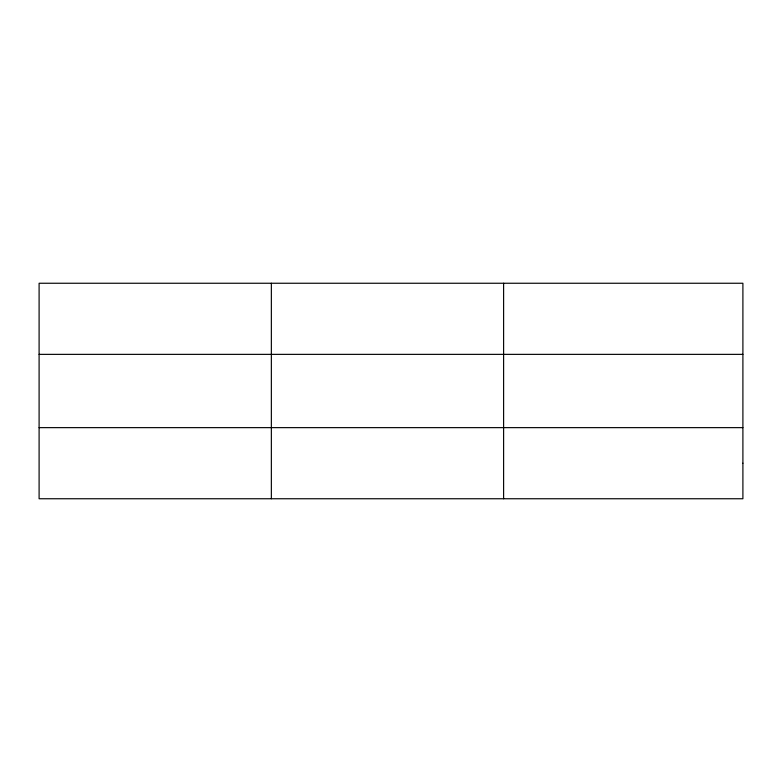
<?xml version="1.0" encoding="UTF-8"?>
<svg xmlns="http://www.w3.org/2000/svg" width="782" height="782" viewBox="0 0 782 782"><rect width="100%" height="100%" fill="white"/><g stroke="black" fill="none" stroke-linecap="round" stroke-linejoin="round"><path stroke-width="1.17" d="M271.354 498.75L271.354 283.25M503.608 498.75L503.608 283.25M39.1 354.363L742.9 354.363M39.1 427.637L742.9 427.637M742.9 463.188L742.9 498.75L39.1 498.75L39.1 283.25L742.9 283.25L742.9 463.188"/></g></svg>
